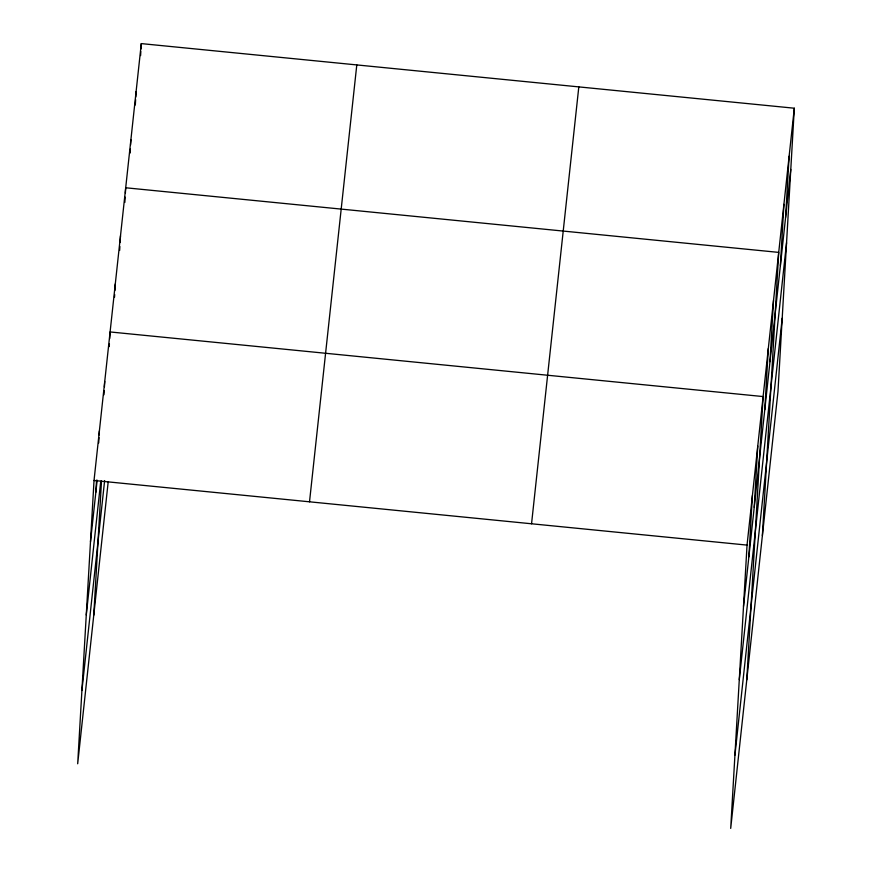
<?xml version="1.0" encoding="UTF-8"?>
<svg xmlns="http://www.w3.org/2000/svg" width="872" height="872" viewBox="0 0 872 872"><rect width="100%" height="100%" fill="white"/><g stroke="black" fill="none" stroke-linecap="round" stroke-linejoin="round"><path stroke-width="1.31" d="M794.316 108.215L747.042 545.098L730.703 828.4L777.977 391.517L794.316 108.215L141.297 43.6L94.023 480.483L77.684 763.785L108.204 481.747M95.855 492.211L96.541 480.221M98.689 442.954L98.994 437.624M99.146 434.965L99.375 430.975M103.975 394.765L104.204 390.776M104.433 386.787L104.738 381.456M93.762 615.24L101.501 481.028M109.251 346.587L109.403 343.928M109.709 338.598L110.09 331.949L763.109 396.564L746.781 679.855M114.526 297.199L114.679 294.54M114.908 290.54L115.3 283.891M119.649 250.471L119.878 246.482M120.107 242.481L120.5 235.832M124.849 202.413L125.154 197.094M125.383 193.094L125.699 187.774L778.718 252.39L762.379 535.691M130.124 153.025L130.353 149.036M130.582 145.035L130.898 139.716M135.324 104.967L135.629 99.648M135.792 96.977L136.097 91.658M140.599 55.579L140.828 51.59M140.992 48.93L141.297 43.6M748.863 556.827L752.394 495.59M754.226 507.308L757.757 446.072M764.788 409.742L768.308 348.506M769.987 361.684L773.508 300.448M780.386 265.568L783.917 204.331M785.585 217.51L789.116 156.273M90.492 541.719L97.152 480.167M86.263 615L100.749 481.18M81.914 690.504L104.629 480.559M309.516 501.803L356.79 64.92M531.549 523.778L578.812 86.895M743.511 606.334L790.784 169.451M739.282 679.615L786.555 242.732M734.933 755.119L782.206 318.236M94.023 480.483L747.042 545.098"/></g></svg>
